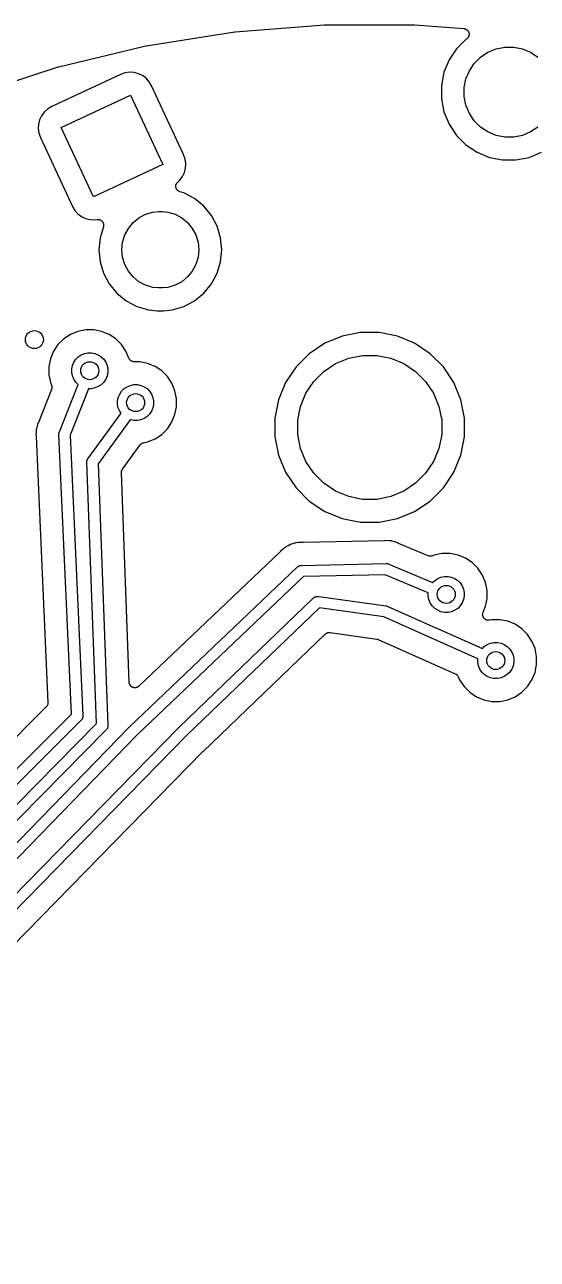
# Model space of a CAD drawing. Extents: x 4.92 to 6.91, y -5.73 to -3.72.
# Drawn here: x 5.604 to 6.052, y -4.803 to -3.723 of the extents above; entities that cross this region are included whole.
import ezdxf

# ---------------------------------------------------------------- set-up
doc = ezdxf.new("R2010")
doc.units = 0
doc.header["$MEASUREMENT"] = 0
doc.layers.add('BLACK', color=7, linetype='CONTINUOUS')

msp = doc.modelspace()

# ---------------------------------------------------------------- linework, layer by layer
at = {"layer": 'BLACK', "linetype": 'CONTINUOUS'}
for p, q in [((5.78786, -3.7287), (5.86595, -3.72256)), ((5.86595, -3.72256), (5.86602, -3.72255)), ((5.86602, -3.72255), (5.86618, -3.72256)), ((5.86618, -3.72256), (5.86634, -3.72254)), ((5.86634, -3.72254), (5.94468, -3.72254)), ((5.94468, -3.72254), (5.94475, -3.72254)), ((5.94475, -3.72254), (5.94491, -3.72256)), ((5.94491, -3.72256), (5.94507, -3.72256)), ((5.94507, -3.72256), (5.9878, -3.72592)), ((5.7101, -3.741), (5.78747, -3.72875)), ((5.78747, -3.72875), (5.78754, -3.72874)), ((5.78754, -3.72874), (5.7877, -3.72873)), ((5.7877, -3.72873), (5.78786, -3.7287)), ((5.98971, -3.73538), (5.98144, -3.74365)), ((5.9878, -3.72592), (5.98787, -3.72593)), ((5.98787, -3.72593), (5.98816, -3.72598)), ((5.98816, -3.72598), (5.98844, -3.72601)), ((5.98844, -3.72601), (5.98863, -3.72607)), ((5.98863, -3.72607), (5.98883, -3.72611)), ((5.98883, -3.72611), (5.9891, -3.72622)), ((5.9891, -3.72622), (5.98937, -3.7263)), ((5.98937, -3.7263), (5.98955, -3.7264)), ((5.98955, -3.7264), (5.98974, -3.72648)), ((5.99019, -3.73506), (5.98971, -3.73538)), ((5.98974, -3.72648), (5.98998, -3.72663)), ((5.98998, -3.72663), (5.99023, -3.72677)), ((5.99041, -3.73488), (5.99019, -3.73506)), ((5.99023, -3.72677), (5.99038, -3.7269)), ((5.99038, -3.7269), (5.99055, -3.72701)), ((5.99065, -3.73472), (5.99041, -3.73488)), ((5.99055, -3.72701), (5.99076, -3.72721)), ((5.99079, -3.73457), (5.99065, -3.73472)), ((5.99076, -3.72721), (5.99098, -3.7274)), ((5.99094, -3.73444), (5.99079, -3.73457)), ((5.99113, -3.73422), (5.99094, -3.73444)), ((5.99098, -3.7274), (5.9911, -3.72755)), ((5.9911, -3.72755), (5.99125, -3.7277)), ((5.99133, -3.73402), (5.99113, -3.73422)), ((5.99125, -3.7277), (5.99141, -3.72793)), ((5.99144, -3.73385), (5.99133, -3.73402)), ((5.99141, -3.72793), (5.99159, -3.72816)), ((5.99156, -3.73369), (5.99144, -3.73385)), ((5.9917, -3.73344), (5.99156, -3.73369)), ((5.99159, -3.72816), (5.99168, -3.72834)), ((5.99168, -3.72834), (5.9918, -3.7285)), ((5.99186, -3.7332), (5.9917, -3.73344)), ((5.9918, -3.7285), (5.99191, -3.72877)), ((5.99193, -3.73301), (5.99186, -3.7332)), ((5.99191, -3.72877), (5.99204, -3.72902)), ((5.99203, -3.73283), (5.99193, -3.73301)), ((5.99211, -3.73256), (5.99203, -3.73283)), ((5.99204, -3.72902), (5.9921, -3.72921)), ((5.9921, -3.72921), (5.99218, -3.7294)), ((5.99222, -3.73229), (5.99211, -3.73256)), ((5.99218, -3.7294), (5.99224, -3.72968)), ((5.99225, -3.73209), (5.99222, -3.73229)), ((5.99224, -3.72968), (5.99232, -3.72995)), ((5.99231, -3.7319), (5.99225, -3.73209)), ((5.99234, -3.73161), (5.99231, -3.7319)), ((5.99232, -3.72995), (5.99234, -3.73016)), ((5.99234, -3.73016), (5.99238, -3.73036)), ((5.99239, -3.73133), (5.99234, -3.73161)), ((5.99238, -3.73036), (5.99239, -3.73064)), ((5.99239, -3.73064), (5.99241, -3.73093)), ((5.99241, -3.73093), (5.99239, -3.73113)), ((5.99239, -3.73113), (5.99239, -3.73133)), ((5.63355, -3.75937), (5.70972, -3.74108)), ((5.70972, -3.74108), (5.70978, -3.74106)), ((5.70978, -3.74106), (5.70994, -3.74104)), ((5.70994, -3.74104), (5.7101, -3.741)), ((5.98144, -3.74365), (5.97495, -3.75337)), ((6.00246, -3.75092), (6.00891, -3.74661)), ((6.00891, -3.74661), (6.01608, -3.74364)), ((6.01608, -3.74364), (6.02368, -3.74213)), ((6.02368, -3.74213), (6.03144, -3.74213)), ((6.03144, -3.74213), (6.03904, -3.74364)), ((6.03904, -3.74364), (6.04621, -3.74661)), ((6.04621, -3.74661), (6.05266, -3.75092)), ((5.97495, -3.75337), (5.97047, -3.76418)), ((5.99267, -3.76285), (5.99698, -3.7564)), ((5.99698, -3.7564), (6.00246, -3.75092)), ((5.55867, -3.78368), (5.63317, -3.75947)), ((5.68758, -3.76614), (5.62737, -3.79421)), ((5.63317, -3.75947), (5.63323, -3.75945)), ((5.63323, -3.75945), (5.63339, -3.75942)), ((5.63339, -3.75942), (5.63355, -3.75937)), ((5.69153, -3.76475), (5.68758, -3.76614)), ((5.69543, -3.76419), (5.69153, -3.76475)), ((5.69936, -3.76441), (5.69543, -3.76419)), ((5.70318, -3.76538), (5.69936, -3.76441)), ((5.70673, -3.76709), (5.70318, -3.76538)), ((5.70988, -3.76945), (5.70673, -3.76709)), ((5.97047, -3.76418), (5.96819, -3.77565)), ((5.9897, -3.77001), (5.99267, -3.76285)), ((5.71251, -3.77238), (5.70988, -3.76945)), ((5.71464, -3.77599), (5.71251, -3.77238)), ((5.74272, -3.8362), (5.71464, -3.77599)), ((5.96819, -3.77565), (5.96819, -3.78734)), ((5.98819, -3.77762), (5.9897, -3.77001)), ((5.98819, -3.78537), (5.98819, -3.77762)), ((5.63565, -3.81255), (5.6963, -3.78427)), ((5.6963, -3.78427), (5.72459, -3.84493)), ((5.96819, -3.78734), (5.97047, -3.79881)), ((5.9897, -3.79298), (5.98819, -3.78537)), ((5.62083, -3.79898), (5.61847, -3.80213)), ((5.62376, -3.79635), (5.62083, -3.79898)), ((5.62737, -3.79421), (5.62376, -3.79635)), ((5.97047, -3.79881), (5.97495, -3.80962)), ((5.99267, -3.80014), (5.9897, -3.79298)), ((5.99698, -3.80659), (5.99267, -3.80014)), ((5.61578, -3.8095), (5.61557, -3.81343)), ((5.61676, -3.80568), (5.61578, -3.8095)), ((5.61847, -3.80213), (5.61676, -3.80568)), ((5.97495, -3.80962), (5.98144, -3.81934)), ((6.00246, -3.81208), (5.99698, -3.80659)), ((6.00891, -3.81639), (6.00246, -3.81208)), ((6.05266, -3.81208), (6.04621, -3.81639)), ((5.61557, -3.81343), (5.61613, -3.81733)), ((5.61613, -3.81733), (5.61751, -3.82128)), ((5.61751, -3.82128), (5.64559, -3.88149)), ((5.66393, -3.87321), (5.63565, -3.81255)), ((5.98144, -3.81934), (5.98971, -3.82761)), ((6.01608, -3.81935), (6.00891, -3.81639)), ((6.02368, -3.82087), (6.01608, -3.81935)), ((6.03144, -3.82087), (6.02368, -3.82087)), ((6.03904, -3.81935), (6.03144, -3.82087)), ((6.04621, -3.81639), (6.03904, -3.81935)), ((5.98971, -3.82761), (5.99944, -3.83411)), ((5.74411, -3.84015), (5.74272, -3.8362)), ((5.74467, -3.84405), (5.74411, -3.84015)), ((5.74445, -3.84798), (5.74467, -3.84405)), ((5.99944, -3.83411), (6.01024, -3.83858)), ((6.01024, -3.83858), (6.02171, -3.84087)), ((6.02171, -3.84087), (6.03341, -3.84087)), ((6.03341, -3.84087), (6.04488, -3.83858)), ((6.04488, -3.83858), (6.05569, -3.8341)), ((5.72459, -3.84493), (5.66393, -3.87321)), ((5.73941, -3.8585), (5.74177, -3.85535)), ((5.74177, -3.85535), (5.74347, -3.8518)), ((5.74347, -3.8518), (5.74445, -3.84798)), ((5.7359, -3.8636), (5.73592, -3.86348)), ((5.73591, -3.86397), (5.7359, -3.8636)), ((5.73591, -3.86434), (5.73591, -3.86397)), ((5.73593, -3.86446), (5.73591, -3.86434)), ((5.73592, -3.86336), (5.73599, -3.863)), ((5.73592, -3.86348), (5.73592, -3.86336)), ((5.73594, -3.86458), (5.73593, -3.86446)), ((5.73602, -3.86493), (5.73594, -3.86458)), ((5.73599, -3.863), (5.73605, -3.86264)), ((5.73609, -3.8653), (5.73602, -3.86493)), ((5.73605, -3.86264), (5.73609, -3.86252)), ((5.73609, -3.86252), (5.73611, -3.86241)), ((5.73614, -3.86541), (5.73609, -3.8653)), ((5.73611, -3.86241), (5.73626, -3.86207)), ((5.73616, -3.86552), (5.73614, -3.86541)), ((5.73632, -3.86586), (5.73616, -3.86552)), ((5.73626, -3.86207), (5.73638, -3.86172)), ((5.73645, -3.8662), (5.73632, -3.86586)), ((5.73638, -3.86172), (5.73645, -3.86162)), ((5.73645, -3.86162), (5.73649, -3.86151)), ((5.73652, -3.8663), (5.73645, -3.8662)), ((5.73649, -3.86151), (5.7367, -3.8612)), ((5.7367, -3.8612), (5.73689, -3.86089)), ((5.73689, -3.86089), (5.73697, -3.8608)), ((5.73697, -3.8608), (5.73704, -3.8607)), ((5.73704, -3.8607), (5.7373, -3.86044)), ((5.7373, -3.86044), (5.73755, -3.86017)), ((5.73755, -3.86017), (5.73941, -3.8585)), ((5.73657, -3.86641), (5.73652, -3.8663)), ((5.73679, -3.86671), (5.73657, -3.86641)), ((5.73699, -3.86702), (5.73679, -3.86671)), ((5.73707, -3.8671), (5.73699, -3.86702)), ((5.73714, -3.8672), (5.73707, -3.8671)), ((5.73741, -3.86745), (5.73714, -3.8672)), ((5.73767, -3.86772), (5.73741, -3.86745)), ((5.73777, -3.86778), (5.73767, -3.86772)), ((5.73786, -3.86787), (5.73777, -3.86778)), ((5.73817, -3.86806), (5.73786, -3.86787)), ((5.73847, -3.86827), (5.73817, -3.86806)), ((5.73859, -3.86832), (5.73847, -3.86827)), ((5.73869, -3.86838), (5.73859, -3.86832)), ((5.73903, -3.86851), (5.73869, -3.86838)), ((5.73937, -3.86865), (5.73903, -3.86851)), ((5.73944, -3.86867), (5.73937, -3.86865)), ((5.74294, -3.86974), (5.73944, -3.86867)), ((5.75223, -3.8747), (5.74294, -3.86974)), ((5.76037, -3.88138), (5.75223, -3.8747)), ((5.64559, -3.88149), (5.64772, -3.8851)), ((5.64772, -3.8851), (5.65035, -3.88803)), ((5.70951, -3.8883), (5.71582, -3.88639)), ((5.71582, -3.88639), (5.72074, -3.88591)), ((5.72074, -3.88591), (5.72402, -3.88591)), ((5.72402, -3.88591), (5.72894, -3.88639)), ((5.72894, -3.88639), (5.73525, -3.8883)), ((5.76705, -3.88952), (5.76037, -3.88138)), ((5.65035, -3.88803), (5.65351, -3.89039)), ((5.65351, -3.89039), (5.65706, -3.8921)), ((5.65706, -3.8921), (5.66087, -3.89307)), ((5.66087, -3.89307), (5.66481, -3.89329)), ((5.66481, -3.89329), (5.66709, -3.89296)), ((5.66709, -3.89296), (5.66716, -3.89295)), ((5.66716, -3.89295), (5.66725, -3.89295)), ((5.66725, -3.89295), (5.66735, -3.89293)), ((5.66735, -3.89293), (5.66774, -3.89294)), ((5.66774, -3.89294), (5.66813, -3.89293)), ((5.66813, -3.89293), (5.66823, -3.89294)), ((5.66823, -3.89294), (5.66832, -3.89294)), ((5.66832, -3.89294), (5.66871, -3.89302)), ((5.66871, -3.89302), (5.66909, -3.89309)), ((5.66909, -3.89309), (5.66918, -3.89312)), ((5.66918, -3.89312), (5.66928, -3.89314)), ((5.66928, -3.89314), (5.66964, -3.89329)), ((5.66964, -3.89329), (5.67001, -3.89343)), ((5.67001, -3.89343), (5.67009, -3.89348)), ((5.67009, -3.89348), (5.67018, -3.89352)), ((5.67018, -3.89352), (5.6705, -3.89374)), ((5.6705, -3.89374), (5.67084, -3.89395)), ((5.67084, -3.89395), (5.67091, -3.89401)), ((5.67091, -3.89401), (5.67099, -3.89407)), ((5.67099, -3.89407), (5.67126, -3.89434)), ((5.67126, -3.89434), (5.67155, -3.89461)), ((5.67155, -3.89461), (5.6716, -3.89469)), ((5.6716, -3.89469), (5.67167, -3.89476)), ((5.67167, -3.89476), (5.67189, -3.89509)), ((5.67189, -3.89509), (5.67212, -3.8954)), ((5.67212, -3.8954), (5.67216, -3.89549)), ((5.67216, -3.89549), (5.67221, -3.89557)), ((5.67221, -3.89557), (5.67236, -3.89594)), ((5.67236, -3.89594), (5.67252, -3.89629)), ((5.67252, -3.89629), (5.67255, -3.89639)), ((5.67255, -3.89639), (5.67258, -3.89648)), ((5.67258, -3.89648), (5.67266, -3.89686)), ((5.67266, -3.89686), (5.67275, -3.89724)), ((5.67277, -3.89841), (5.67269, -3.89879)), ((5.67275, -3.89724), (5.67275, -3.89734)), ((5.67275, -3.89734), (5.67277, -3.89743)), ((5.67277, -3.89743), (5.67277, -3.89783)), ((5.67277, -3.89783), (5.67278, -3.89822)), ((5.67278, -3.89822), (5.67277, -3.89831)), ((5.67277, -3.89831), (5.67277, -3.89841)), ((5.69442, -3.90069), (5.6986, -3.89559)), ((5.6986, -3.89559), (5.7037, -3.89141)), ((5.7037, -3.89141), (5.70951, -3.8883)), ((5.73525, -3.8883), (5.74106, -3.89141)), ((5.74106, -3.89141), (5.74616, -3.89559)), ((5.74616, -3.89559), (5.75034, -3.90069)), ((5.77201, -3.89881), (5.76705, -3.88952)), ((5.66969, -3.90889), (5.66866, -3.91937)), ((5.67258, -3.89937), (5.66969, -3.90889)), ((5.6726, -3.89927), (5.67258, -3.89937)), ((5.67263, -3.89918), (5.6726, -3.89927)), ((5.67269, -3.89879), (5.67263, -3.89918)), ((5.6894, -3.91281), (5.69131, -3.9065)), ((5.69131, -3.9065), (5.69442, -3.90069)), ((5.75034, -3.90069), (5.75345, -3.9065)), ((5.75345, -3.9065), (5.75536, -3.91281)), ((5.77507, -3.90889), (5.77201, -3.89881)), ((5.7761, -3.91937), (5.77507, -3.90889)), ((5.66866, -3.91937), (5.66969, -3.92985)), ((5.68875, -3.91937), (5.6894, -3.91281)), ((5.6894, -3.92593), (5.68875, -3.91937)), ((5.75536, -3.91281), (5.75601, -3.91937)), ((5.75601, -3.91937), (5.75536, -3.92593)), ((5.77507, -3.92985), (5.7761, -3.91937)), ((5.66969, -3.92985), (5.67275, -3.93993)), ((5.69131, -3.93224), (5.6894, -3.92593)), ((5.75536, -3.92593), (5.75345, -3.93224)), ((5.77201, -3.93993), (5.77507, -3.92985)), ((5.67275, -3.93993), (5.67771, -3.94922)), ((5.69442, -3.93805), (5.69131, -3.93224)), ((5.6986, -3.94315), (5.69442, -3.93805)), ((5.75034, -3.93805), (5.74616, -3.94315)), ((5.75345, -3.93224), (5.75034, -3.93805)), ((5.76705, -3.94922), (5.77201, -3.93993)), ((5.67771, -3.94922), (5.68439, -3.95736)), ((5.7037, -3.94733), (5.6986, -3.94315)), ((5.70951, -3.95044), (5.7037, -3.94733)), ((5.71582, -3.95235), (5.70951, -3.95044)), ((5.72074, -3.95284), (5.71582, -3.95235)), ((5.72894, -3.95235), (5.72402, -3.95284)), ((5.73525, -3.95044), (5.72894, -3.95235)), ((5.74106, -3.94733), (5.73525, -3.95044)), ((5.74616, -3.94315), (5.74106, -3.94733)), ((5.76037, -3.95736), (5.76705, -3.94922)), ((5.68439, -3.95736), (5.69253, -3.96404)), ((5.72402, -3.95284), (5.72074, -3.95284)), ((5.75223, -3.96404), (5.76037, -3.95736)), ((5.69253, -3.96404), (5.70182, -3.969)), ((5.70182, -3.969), (5.7119, -3.97206)), ((5.7119, -3.97206), (5.71975, -3.97284)), ((5.71975, -3.97284), (5.72501, -3.97284)), ((5.72501, -3.97284), (5.73286, -3.97206)), ((5.73286, -3.97206), (5.74294, -3.969)), ((5.74294, -3.969), (5.75223, -3.96404)), ((5.6437, -3.99352), (5.63784, -3.99743)), ((5.6502, -3.99082), (5.6437, -3.99352)), ((5.65711, -3.98945), (5.6502, -3.99082)), ((5.66415, -3.98945), (5.65711, -3.98945)), ((5.67106, -3.99082), (5.66415, -3.98945)), ((5.67756, -3.99352), (5.67106, -3.99082)), ((5.68342, -3.99743), (5.67756, -3.99352)), ((5.8813, -3.995), (5.8662, -4.00126)), ((5.89734, -3.99181), (5.8813, -3.995)), ((5.91369, -3.99181), (5.89734, -3.99181)), ((5.92972, -3.995), (5.91369, -3.99181)), ((5.94482, -4.00126), (5.92972, -3.995)), ((5.63286, -4.00241), (5.62895, -4.00826)), ((5.63784, -3.99743), (5.63286, -4.00241)), ((5.6884, -4.00241), (5.68342, -3.99743)), ((5.69231, -4.00826), (5.6884, -4.00241)), ((5.8662, -4.00126), (5.85261, -4.01034)), ((5.95842, -4.01034), (5.94482, -4.00126)), ((5.62626, -4.01477), (5.62488, -4.02168)), ((5.62895, -4.00826), (5.62626, -4.01477)), ((5.64667, -4.01774), (5.6484, -4.01516)), ((5.6484, -4.01516), (5.65059, -4.01296)), ((5.65059, -4.01296), (5.65317, -4.01124)), ((5.65317, -4.01124), (5.65604, -4.01005)), ((5.65604, -4.01005), (5.65908, -4.00945)), ((5.65908, -4.00945), (5.66218, -4.00945)), ((5.66218, -4.00945), (5.66522, -4.01005)), ((5.66522, -4.01005), (5.66809, -4.01124)), ((5.66809, -4.01124), (5.67067, -4.01296)), ((5.67067, -4.01296), (5.67286, -4.01516)), ((5.67286, -4.01516), (5.67459, -4.01774)), ((5.69482, -4.01431), (5.69231, -4.00826)), ((5.69504, -4.01473), (5.69482, -4.01431)), ((5.69525, -4.01514), (5.69504, -4.01473)), ((5.69527, -4.01516), (5.69525, -4.01514)), ((5.69528, -4.01518), (5.69527, -4.01516)), ((5.69557, -4.01554), (5.69528, -4.01518)), ((5.69586, -4.0159), (5.69557, -4.01554)), ((5.69588, -4.01591), (5.69586, -4.0159)), ((5.69589, -4.01593), (5.69588, -4.01591)), ((5.69625, -4.01623), (5.69589, -4.01593)), ((5.69661, -4.01653), (5.69625, -4.01623)), ((5.69663, -4.01654), (5.69661, -4.01653)), ((5.69665, -4.01655), (5.69663, -4.01654)), ((5.69706, -4.01677), (5.69665, -4.01655)), ((5.69747, -4.017), (5.69706, -4.01677)), ((5.69749, -4.017), (5.69747, -4.017)), ((5.69751, -4.01701), (5.69749, -4.017)), ((5.69795, -4.01715), (5.69751, -4.01701)), ((5.6984, -4.01729), (5.69795, -4.01715)), ((5.69842, -4.01729), (5.6984, -4.01729)), ((5.69844, -4.0173), (5.69842, -4.01729)), ((5.6989, -4.01735), (5.69844, -4.0173)), ((5.69937, -4.0174), (5.6989, -4.01735)), ((5.69941, -4.0174), (5.69937, -4.0174)), ((5.69944, -4.0174), (5.69941, -4.0174)), ((5.69941, -4.0174), (5.69941, -4.0174)), ((5.69941, -4.0174), (5.69941, -4.0174)), ((5.70431, -4.0174), (5.69944, -4.0174)), ((5.71121, -4.01878), (5.70431, -4.0174)), ((5.85261, -4.01034), (5.84105, -4.0219)), ((5.87567, -4.01898), (5.88714, -4.01423)), ((5.88714, -4.01423), (5.89931, -4.01181)), ((5.89931, -4.01181), (5.91172, -4.01181)), ((5.91172, -4.01181), (5.92389, -4.01423)), ((5.92389, -4.01423), (5.93535, -4.01898)), ((5.96998, -4.0219), (5.95842, -4.01034)), ((5.62488, -4.02168), (5.62488, -4.02872)), ((5.64488, -4.02365), (5.64549, -4.0206)), ((5.64488, -4.02675), (5.64488, -4.02365)), ((5.64549, -4.02979), (5.64488, -4.02675)), ((5.64549, -4.0206), (5.64667, -4.01774)), ((5.67459, -4.01774), (5.67577, -4.0206)), ((5.67577, -4.0206), (5.67638, -4.02365)), ((5.67638, -4.02675), (5.67577, -4.02979)), ((5.67638, -4.02365), (5.67638, -4.02675)), ((5.71772, -4.02147), (5.71121, -4.01878)), ((5.72358, -4.02538), (5.71772, -4.02147)), ((5.72855, -4.03036), (5.72358, -4.02538)), ((5.84105, -4.0219), (5.83197, -4.03549)), ((5.85658, -4.03465), (5.86536, -4.02587)), ((5.86536, -4.02587), (5.87567, -4.01898)), ((5.93535, -4.01898), (5.94567, -4.02587)), ((5.94567, -4.02587), (5.95444, -4.03465)), ((5.97906, -4.03549), (5.96998, -4.0219)), ((5.62488, -4.02872), (5.62626, -4.03562)), ((5.62626, -4.03562), (5.62722, -4.03796)), ((5.62722, -4.03796), (5.62725, -4.03803)), ((5.62725, -4.03803), (5.62737, -4.03844)), ((5.62737, -4.03844), (5.6275, -4.03884)), ((5.6275, -4.03884), (5.6275, -4.0389)), ((5.6275, -4.0389), (5.62752, -4.03897)), ((5.62752, -4.03897), (5.62756, -4.03939)), ((5.63407, -4.07874), (5.65051, -4.03735)), ((5.64667, -4.03266), (5.64549, -4.02979)), ((5.6484, -4.03524), (5.64667, -4.03266)), ((5.65051, -4.03735), (5.6484, -4.03524)), ((5.67067, -4.03743), (5.66809, -4.03915)), ((5.67286, -4.03524), (5.67067, -4.03743)), ((5.67459, -4.03266), (5.67286, -4.03524)), ((5.67577, -4.02979), (5.67459, -4.03266)), ((5.69333, -4.03919), (5.69619, -4.03801)), ((5.69619, -4.03801), (5.69924, -4.0374)), ((5.69924, -4.0374), (5.70234, -4.0374)), ((5.70234, -4.0374), (5.70538, -4.03801)), ((5.70538, -4.03801), (5.70825, -4.03919)), ((5.73247, -4.03622), (5.72855, -4.03036)), ((5.73516, -4.04272), (5.73247, -4.03622)), ((5.83197, -4.03549), (5.82571, -4.0506)), ((5.84969, -4.04497), (5.85658, -4.03465)), ((5.95444, -4.03465), (5.96133, -4.04497)), ((5.98531, -4.0506), (5.97906, -4.03549)), ((5.62725, -4.04172), (5.6158, -4.07056)), ((5.62737, -4.04131), (5.62725, -4.04172)), ((5.6275, -4.04091), (5.62737, -4.04131)), ((5.62752, -4.04078), (5.6275, -4.04084)), ((5.6275, -4.04084), (5.6275, -4.04091)), ((5.62756, -4.04036), (5.62752, -4.04078)), ((5.62756, -4.03939), (5.6276, -4.03981)), ((5.6276, -4.03994), (5.62756, -4.04036)), ((5.6276, -4.03981), (5.6276, -4.03987)), ((5.6276, -4.03987), (5.6276, -4.03994)), ((5.65967, -4.04094), (5.64355, -4.08154)), ((5.66218, -4.04094), (5.65967, -4.04094)), ((5.66522, -4.04034), (5.66218, -4.04094)), ((5.66809, -4.03915), (5.66522, -4.04034)), ((5.68504, -4.0516), (5.68564, -4.04856)), ((5.68564, -4.04856), (5.68683, -4.04569)), ((5.68683, -4.04569), (5.68856, -4.04311)), ((5.68856, -4.04311), (5.69075, -4.04092)), ((5.69075, -4.04092), (5.69333, -4.03919)), ((5.70825, -4.03919), (5.71083, -4.04092)), ((5.71083, -4.04092), (5.71302, -4.04311)), ((5.71302, -4.04311), (5.71474, -4.04569)), ((5.71474, -4.04569), (5.71593, -4.04856)), ((5.71593, -4.04856), (5.71654, -4.0516)), ((5.73654, -4.04963), (5.73516, -4.04272)), ((5.73654, -4.05667), (5.73654, -4.04963)), ((5.84494, -4.05643), (5.84969, -4.04497)), ((5.96133, -4.04497), (5.96608, -4.05643)), ((5.68504, -4.0547), (5.68504, -4.0516)), ((5.68564, -4.05774), (5.68504, -4.0547)), ((5.68683, -4.06061), (5.68564, -4.05774)), ((5.688, -4.06236), (5.68683, -4.06061)), ((5.71474, -4.06061), (5.71302, -4.06319)), ((5.71593, -4.05774), (5.71474, -4.06061)), ((5.71654, -4.0547), (5.71593, -4.05774)), ((5.71654, -4.0516), (5.71654, -4.0547)), ((5.73516, -4.06358), (5.73654, -4.05667)), ((5.82571, -4.0506), (5.82252, -4.06663)), ((5.84252, -4.0686), (5.84494, -4.05643)), ((5.96608, -4.05643), (5.9685, -4.0686)), ((5.9885, -4.06663), (5.98531, -4.0506)), ((5.61566, -4.07087), (5.61504, -4.07217)), ((5.61571, -4.07075), (5.61566, -4.07087)), ((5.61577, -4.07063), (5.61571, -4.07075)), ((5.6158, -4.07056), (5.61577, -4.07063)), ((5.65904, -4.10218), (5.688, -4.06236)), ((5.69594, -4.06819), (5.66797, -4.10664)), ((5.69619, -4.06829), (5.69594, -4.06819)), ((5.69924, -4.0689), (5.69619, -4.06829)), ((5.70234, -4.0689), (5.69924, -4.0689)), ((5.70538, -4.06829), (5.70234, -4.0689)), ((5.70825, -4.06711), (5.70538, -4.06829)), ((5.71083, -4.06538), (5.70825, -4.06711)), ((5.71302, -4.06319), (5.71083, -4.06538)), ((5.72855, -4.07594), (5.73247, -4.07008)), ((5.73247, -4.07008), (5.73489, -4.06422)), ((5.73489, -4.06422), (5.73516, -4.06358)), ((5.73489, -4.06422), (5.73489, -4.06422)), ((5.82252, -4.06663), (5.82252, -4.08298)), ((5.84252, -4.08101), (5.84252, -4.0686)), ((5.9685, -4.0686), (5.9685, -4.08101)), ((5.9885, -4.08298), (5.9885, -4.06663)), ((5.61371, -4.07908), (5.61354, -4.08108)), ((5.61354, -4.08108), (5.6137, -4.0825)), ((5.61372, -4.079), (5.61371, -4.07904)), ((5.61371, -4.07904), (5.61371, -4.07908)), ((5.61383, -4.07688), (5.61372, -4.07893)), ((5.61372, -4.07893), (5.61372, -4.079)), ((5.61388, -4.07659), (5.61383, -4.07688)), ((5.61395, -4.07621), (5.61388, -4.07659)), ((5.61451, -4.07426), (5.61395, -4.07618)), ((5.61395, -4.07618), (5.61395, -4.07621)), ((5.61453, -4.07418), (5.61451, -4.07422)), ((5.61451, -4.07422), (5.61451, -4.07426)), ((5.61455, -4.07411), (5.61453, -4.07418)), ((5.61504, -4.07217), (5.61455, -4.07411)), ((5.63364, -4.08078), (5.63367, -4.08037)), ((5.63367, -4.0811), (5.63364, -4.08078)), ((5.63367, -4.08037), (5.63369, -4.07996)), ((5.64459, -4.32561), (5.63367, -4.0811)), ((5.63369, -4.07996), (5.63371, -4.07989)), ((5.63371, -4.07989), (5.63372, -4.07982)), ((5.63372, -4.07982), (5.63383, -4.07942)), ((5.63383, -4.07942), (5.63393, -4.07902)), ((5.63393, -4.07902), (5.63407, -4.07874)), ((5.64355, -4.08154), (5.65452, -4.32721)), ((5.71772, -4.08483), (5.72358, -4.08092)), ((5.72358, -4.08092), (5.72855, -4.07594)), ((5.84494, -4.09318), (5.84252, -4.08101)), ((5.9685, -4.08101), (5.96608, -4.09318)), ((5.6137, -4.0825), (5.61371, -4.08257)), ((5.61371, -4.08257), (5.61371, -4.08271)), ((5.61371, -4.08271), (5.61373, -4.08284)), ((5.61373, -4.08284), (5.62412, -4.31549)), ((5.68924, -4.1114), (5.70467, -4.09018)), ((5.70467, -4.09018), (5.70471, -4.09012)), ((5.70471, -4.09012), (5.70496, -4.08985)), ((5.70496, -4.08985), (5.70519, -4.08957)), ((5.70519, -4.08957), (5.70529, -4.08949)), ((5.70529, -4.08949), (5.70537, -4.0894)), ((5.70537, -4.0894), (5.70566, -4.08919)), ((5.70566, -4.08919), (5.70595, -4.08896)), ((5.70595, -4.08896), (5.70606, -4.0889)), ((5.70606, -4.0889), (5.70616, -4.08882)), ((5.70616, -4.08882), (5.70649, -4.08867)), ((5.70649, -4.08867), (5.70681, -4.0885)), ((5.70681, -4.0885), (5.70693, -4.08846)), ((5.70693, -4.08846), (5.70704, -4.08841)), ((5.70704, -4.08841), (5.70739, -4.08832)), ((5.70739, -4.08832), (5.70774, -4.08821)), ((5.70774, -4.08821), (5.71121, -4.08752)), ((5.71121, -4.08752), (5.71772, -4.08483)), ((5.82252, -4.08298), (5.82571, -4.09901)), ((5.98531, -4.09901), (5.9885, -4.08298)), ((5.65818, -4.10396), (5.65828, -4.10368)), ((5.65828, -4.10368), (5.65836, -4.1034)), ((5.65836, -4.1034), (5.65844, -4.10323)), ((5.65844, -4.10323), (5.6585, -4.10305)), ((5.6585, -4.10305), (5.65865, -4.10279)), ((5.65865, -4.10279), (5.65878, -4.10253)), ((5.65878, -4.10253), (5.65904, -4.10218)), ((5.82571, -4.09901), (5.83197, -4.11411)), ((5.84969, -4.10464), (5.84494, -4.09318)), ((5.96608, -4.09318), (5.96133, -4.10464)), ((5.97906, -4.11411), (5.98531, -4.09901)), ((5.65805, -4.10492), (5.65809, -4.10463)), ((5.65808, -4.10535), (5.65805, -4.10492)), ((5.66666, -4.33389), (5.65808, -4.10535)), ((5.65809, -4.10463), (5.65811, -4.10434)), ((5.65811, -4.10434), (5.65816, -4.10415)), ((5.65816, -4.10415), (5.65818, -4.10396)), ((5.66797, -4.10664), (5.67657, -4.33548)), ((5.68828, -4.11446), (5.68829, -4.1143)), ((5.68828, -4.11453), (5.68828, -4.11446)), ((5.69516, -4.29778), (5.68828, -4.11453)), ((5.68829, -4.11413), (5.68833, -4.11381)), ((5.68829, -4.1143), (5.68829, -4.11413)), ((5.68833, -4.11381), (5.68835, -4.11349)), ((5.68835, -4.11349), (5.6884, -4.11333)), ((5.6884, -4.11333), (5.68842, -4.11316)), ((5.68842, -4.11316), (5.68853, -4.11286)), ((5.68853, -4.11286), (5.68861, -4.11255)), ((5.68861, -4.11255), (5.68869, -4.1124)), ((5.68869, -4.1124), (5.68874, -4.11224)), ((5.68874, -4.11224), (5.68891, -4.11196)), ((5.68891, -4.11196), (5.68905, -4.11167)), ((5.68905, -4.11167), (5.68915, -4.11154)), ((5.68915, -4.11154), (5.68924, -4.1114)), ((5.83197, -4.11411), (5.84105, -4.12771)), ((5.85658, -4.11496), (5.84969, -4.10464)), ((5.96133, -4.10464), (5.95444, -4.11496)), ((5.96998, -4.12771), (5.97906, -4.11411)), ((5.86536, -4.12373), (5.85658, -4.11496)), ((5.87567, -4.13063), (5.86536, -4.12373)), ((5.94567, -4.12373), (5.93535, -4.13063)), ((5.95444, -4.11496), (5.94567, -4.12373)), ((5.84105, -4.12771), (5.85261, -4.13927)), ((5.88714, -4.13537), (5.87567, -4.13063)), ((5.89931, -4.1378), (5.88714, -4.13537)), ((5.92389, -4.13537), (5.91172, -4.1378)), ((5.93535, -4.13063), (5.92389, -4.13537)), ((5.95842, -4.13927), (5.96998, -4.12771)), ((5.85261, -4.13927), (5.8662, -4.14835)), ((5.91172, -4.1378), (5.89931, -4.1378)), ((5.94482, -4.14835), (5.95842, -4.13927)), ((5.8662, -4.14835), (5.8813, -4.15461)), ((5.8813, -4.15461), (5.89734, -4.1578)), ((5.89734, -4.1578), (5.91369, -4.1578)), ((5.91369, -4.1578), (5.92972, -4.15461)), ((5.92972, -4.15461), (5.94482, -4.14835)), ((5.83206, -4.1794), (5.83177, -4.17958)), ((5.83212, -4.17936), (5.83206, -4.1794)), ((5.83227, -4.17924), (5.83212, -4.17936)), ((5.83385, -4.17844), (5.83227, -4.17924)), ((5.83392, -4.1784), (5.83385, -4.17844)), ((5.834, -4.17837), (5.83392, -4.1784)), ((5.83406, -4.17833), (5.834, -4.17837)), ((5.8356, -4.17747), (5.83406, -4.17833)), ((5.83579, -4.1774), (5.8356, -4.17747)), ((5.8361, -4.17727), (5.83579, -4.1774)), ((5.83642, -4.17715), (5.8361, -4.17727)), ((5.83648, -4.17712), (5.83642, -4.17715)), ((5.83666, -4.17703), (5.83648, -4.17712)), ((5.83836, -4.17656), (5.83666, -4.17703)), ((5.83844, -4.17653), (5.83836, -4.17656)), ((5.83852, -4.17651), (5.83844, -4.17653)), ((5.83858, -4.17649), (5.83852, -4.17651)), ((5.84027, -4.17594), (5.83858, -4.17649)), ((5.84046, -4.17592), (5.84027, -4.17594)), ((5.84079, -4.17584), (5.84046, -4.17592)), ((5.84113, -4.17579), (5.84079, -4.17584)), ((5.8412, -4.17577), (5.84113, -4.17579)), ((5.84139, -4.17572), (5.8412, -4.17577)), ((5.84316, -4.17559), (5.84139, -4.17572)), ((5.84323, -4.17558), (5.84316, -4.17559)), ((5.84331, -4.17558), (5.84323, -4.17558)), ((5.84338, -4.17557), (5.84331, -4.17558)), ((5.84392, -4.1755), (5.84338, -4.17557)), ((5.84436, -4.17549), (5.84392, -4.1755)), ((5.84445, -4.17548), (5.84436, -4.17549)), ((5.84455, -4.17549), (5.84445, -4.17548)), ((5.84462, -4.17548), (5.84455, -4.17549)), ((5.84629, -4.17536), (5.84462, -4.17548)), ((5.84658, -4.1754), (5.84629, -4.17536)), ((5.84691, -4.1754), (5.84658, -4.1754)), ((5.84723, -4.17543), (5.84691, -4.1754)), ((5.8473, -4.17543), (5.84723, -4.17543)), ((5.91849, -4.17393), (5.8473, -4.17543)), ((5.91863, -4.17391), (5.91849, -4.17393)), ((5.91877, -4.17391), (5.91863, -4.17391)), ((5.91884, -4.17391), (5.91877, -4.17391)), ((5.92022, -4.17378), (5.91884, -4.17391)), ((5.92226, -4.17399), (5.92022, -4.17378)), ((5.9223, -4.17399), (5.92226, -4.17399)), ((5.92233, -4.174), (5.9223, -4.17399)), ((5.9224, -4.174), (5.92233, -4.174)), ((5.92453, -4.17417), (5.9224, -4.174)), ((5.92474, -4.17421), (5.92453, -4.17417)), ((5.92508, -4.17428), (5.92474, -4.17421)), ((5.92707, -4.17489), (5.92508, -4.17428)), ((5.9271, -4.1749), (5.92707, -4.17489)), ((5.92713, -4.17491), (5.9271, -4.1749)), ((5.9272, -4.17493), (5.92713, -4.17491)), ((5.92917, -4.17549), (5.9272, -4.17493)), ((5.93041, -4.17611), (5.92917, -4.17549)), ((5.93054, -4.17617), (5.93041, -4.17611)), ((5.93067, -4.17624), (5.93054, -4.17617)), ((5.93073, -4.17626), (5.93067, -4.17624)), ((5.95656, -4.18714), (5.93073, -4.17626)), ((5.82692, -4.18383), (5.70361, -4.30121)), ((5.82714, -4.18358), (5.82692, -4.18383)), ((5.82736, -4.18335), (5.82714, -4.18358)), ((5.82741, -4.1833), (5.82736, -4.18335)), ((5.82759, -4.18307), (5.82741, -4.1833)), ((5.82886, -4.18198), (5.82759, -4.18307)), ((5.82893, -4.18191), (5.82886, -4.18198)), ((5.829, -4.18185), (5.82893, -4.18191)), ((5.82905, -4.1818), (5.829, -4.18185)), ((5.82937, -4.1815), (5.82905, -4.1818)), ((5.8298, -4.18117), (5.82937, -4.1815)), ((5.82986, -4.18111), (5.8298, -4.18117)), ((5.82992, -4.18107), (5.82986, -4.18111)), ((5.82998, -4.18102), (5.82992, -4.18107)), ((5.83132, -4.17987), (5.82998, -4.18102)), ((5.83149, -4.17977), (5.83132, -4.17987)), ((5.83177, -4.17958), (5.83149, -4.17977)), ((5.95702, -4.18728), (5.95656, -4.18714)), ((5.95747, -4.18743), (5.95702, -4.18728)), ((5.95749, -4.18743), (5.95747, -4.18743)), ((5.9575, -4.18743), (5.95749, -4.18743)), ((5.95797, -4.18748), (5.9575, -4.18743)), ((5.95844, -4.18753), (5.95797, -4.18748)), ((5.95846, -4.18753), (5.95844, -4.18753)), ((5.95847, -4.18753), (5.95846, -4.18753)), ((5.95894, -4.18749), (5.95847, -4.18753)), ((5.95942, -4.18745), (5.95894, -4.18749)), ((5.95943, -4.18745), (5.95942, -4.18745)), ((5.95944, -4.18745), (5.95943, -4.18745)), ((5.9599, -4.18731), (5.95944, -4.18745)), ((5.96035, -4.18718), (5.9599, -4.18731)), ((5.96037, -4.18717), (5.96035, -4.18718)), ((5.96038, -4.18717), (5.96037, -4.18717)), ((5.96042, -4.18715), (5.96038, -4.18717)), ((5.96038, -4.18717), (5.96038, -4.18717)), ((5.96201, -4.18649), (5.96042, -4.18715)), ((5.96892, -4.18512), (5.96201, -4.18649)), ((5.97596, -4.18512), (5.96892, -4.18512)), ((5.98287, -4.18649), (5.97596, -4.18512)), ((5.98937, -4.18919), (5.98287, -4.18649)), ((5.99523, -4.1931), (5.98937, -4.18919)), ((5.69514, -4.33689), (5.84202, -4.19707)), ((5.84202, -4.19707), (5.8421, -4.19697)), ((5.8421, -4.19697), (5.84237, -4.19674)), ((5.84237, -4.19674), (5.84245, -4.19666)), ((5.84245, -4.19666), (5.84255, -4.19658)), ((5.84255, -4.19658), (5.84284, -4.19634)), ((5.84284, -4.19634), (5.84293, -4.19629)), ((5.84293, -4.19629), (5.84302, -4.19622)), ((5.84302, -4.19622), (5.84336, -4.19605)), ((5.84336, -4.19605), (5.84368, -4.19587)), ((5.84368, -4.19587), (5.84379, -4.19583)), ((5.84379, -4.19583), (5.84389, -4.19578)), ((5.84389, -4.19578), (5.84425, -4.19568)), ((5.84425, -4.19568), (5.8446, -4.19557)), ((5.8446, -4.19557), (5.84471, -4.19555)), ((5.84471, -4.19555), (5.84482, -4.19552)), ((5.84482, -4.19552), (5.84519, -4.19549)), ((5.84519, -4.19549), (5.84532, -4.19548)), ((5.84532, -4.19548), (5.84544, -4.19548)), ((5.84544, -4.19548), (5.84579, -4.19545)), ((5.84579, -4.19545), (5.84592, -4.19547)), ((5.84592, -4.19547), (5.9198, -4.1939)), ((5.9198, -4.1939), (5.92011, -4.19387)), ((5.92011, -4.19387), (5.92052, -4.19392)), ((5.92052, -4.19392), (5.92094, -4.19395)), ((5.92094, -4.19395), (5.921, -4.19397)), ((5.921, -4.19397), (5.92107, -4.19397)), ((5.92107, -4.19397), (5.92147, -4.1941)), ((5.92147, -4.1941), (5.92187, -4.19421)), ((5.92187, -4.19421), (5.92215, -4.19435)), ((5.92215, -4.19435), (5.96053, -4.21051)), ((6.00021, -4.19808), (5.99523, -4.1931)), ((6.00412, -4.20393), (6.00021, -4.19808)), ((5.84768, -4.20527), (5.70189, -4.34405)), ((5.91913, -4.20376), (5.84768, -4.20527)), ((5.95669, -4.21958), (5.91913, -4.20376)), ((5.96053, -4.21051), (5.9624, -4.20863)), ((5.9624, -4.20863), (5.96498, -4.20691)), ((5.96498, -4.20691), (5.96785, -4.20572)), ((5.96785, -4.20572), (5.97089, -4.20512)), ((5.97089, -4.20512), (5.97399, -4.20512)), ((5.97399, -4.20512), (5.97703, -4.20572)), ((5.97703, -4.20572), (5.9799, -4.20691)), ((5.9799, -4.20691), (5.98248, -4.20863)), ((5.98248, -4.20863), (5.98467, -4.21083)), ((5.98467, -4.21083), (5.9864, -4.21341)), ((6.00682, -4.21044), (6.00412, -4.20393)), ((6.00819, -4.21735), (6.00682, -4.21044)), ((5.85898, -4.22269), (5.85927, -4.22267)), ((5.85927, -4.22267), (5.85956, -4.22262)), ((5.85956, -4.22262), (5.85975, -4.22263)), ((5.85975, -4.22263), (5.85994, -4.22262)), ((5.85994, -4.22262), (5.86023, -4.22265)), ((5.86023, -4.22265), (5.86028, -4.22265)), ((5.86028, -4.22265), (5.86048, -4.22268)), ((5.86048, -4.22268), (5.86091, -4.22273)), ((5.95669, -4.22242), (5.95669, -4.21958)), ((5.9573, -4.22546), (5.95669, -4.22242)), ((5.9864, -4.21341), (5.98758, -4.21627)), ((5.98758, -4.21627), (5.98819, -4.21932)), ((5.98819, -4.22242), (5.98758, -4.22546)), ((5.98819, -4.21932), (5.98819, -4.22242)), ((6.00819, -4.22439), (6.00819, -4.21735)), ((5.73884, -4.33689), (5.85612, -4.22431)), ((5.86153, -4.23276), (5.74559, -4.34405)), ((5.85612, -4.22431), (5.85615, -4.22427)), ((5.85615, -4.22427), (5.85647, -4.22398)), ((5.85647, -4.22398), (5.85661, -4.22384)), ((5.85661, -4.22384), (5.85665, -4.22381)), ((5.85665, -4.22381), (5.85686, -4.22361)), ((5.85686, -4.22361), (5.85703, -4.22351)), ((5.85703, -4.22351), (5.85718, -4.22339)), ((5.85718, -4.22339), (5.85744, -4.22326)), ((5.85744, -4.22326), (5.85769, -4.22311)), ((5.85769, -4.22311), (5.85787, -4.22304)), ((5.85787, -4.22304), (5.85804, -4.22295)), ((5.85804, -4.22295), (5.85832, -4.22287)), ((5.85832, -4.22287), (5.8586, -4.22277)), ((5.8586, -4.22277), (5.85879, -4.22274)), ((5.85879, -4.22274), (5.85898, -4.22269)), ((5.86091, -4.22273), (5.86095, -4.22274)), ((5.86095, -4.22274), (5.91994, -4.23095)), ((5.91793, -4.24061), (5.86153, -4.23276)), ((5.91994, -4.23095), (5.92038, -4.231)), ((5.92038, -4.231), (5.92064, -4.23109)), ((5.92064, -4.23109), (5.92091, -4.23116)), ((5.92091, -4.23116), (5.92132, -4.23134)), ((5.92132, -4.23134), (6.00406, -4.26815)), ((5.95849, -4.22833), (5.9573, -4.22546)), ((5.96021, -4.2309), (5.95849, -4.22833)), ((5.9624, -4.2331), (5.96021, -4.2309)), ((5.96498, -4.23482), (5.9624, -4.2331)), ((5.98248, -4.2331), (5.9799, -4.23482)), ((5.98467, -4.2309), (5.98248, -4.2331)), ((5.9864, -4.22833), (5.98467, -4.2309)), ((5.98758, -4.22546), (5.9864, -4.22833)), ((6.00463, -4.23657), (6.00682, -4.23129)), ((6.00682, -4.23129), (6.00819, -4.22439)), ((6.00001, -4.27713), (5.91793, -4.24061)), ((5.96785, -4.23601), (5.96498, -4.23482)), ((5.97089, -4.23661), (5.96785, -4.23601)), ((5.97399, -4.23661), (5.97089, -4.23661)), ((5.97703, -4.23601), (5.97399, -4.23661)), ((5.9799, -4.23482), (5.97703, -4.23601)), ((6.00425, -4.23846), (6.0043, -4.23798)), ((6.00425, -4.23847), (6.00425, -4.23846)), ((6.00425, -4.23848), (6.00425, -4.23847)), ((6.00429, -4.23895), (6.00425, -4.23848)), ((6.00434, -4.23943), (6.00429, -4.23895)), ((6.0043, -4.23798), (6.00434, -4.23751)), ((6.00434, -4.23751), (6.00435, -4.2375)), ((6.00434, -4.23944), (6.00434, -4.23943)), ((6.00434, -4.23945), (6.00434, -4.23944)), ((6.00448, -4.2399), (6.00434, -4.23945)), ((6.00435, -4.23749), (6.00449, -4.23703)), ((6.00435, -4.2375), (6.00435, -4.23749)), ((6.00461, -4.24036), (6.00448, -4.2399)), ((6.00449, -4.23703), (6.00463, -4.23657)), ((6.00462, -4.24037), (6.00461, -4.24036)), ((6.00462, -4.24038), (6.00462, -4.24037)), ((6.00485, -4.24081), (6.00462, -4.24038)), ((6.00507, -4.24123), (6.00485, -4.24081)), ((6.00507, -4.24124), (6.00507, -4.24123)), ((6.00508, -4.24125), (6.00507, -4.24124)), ((6.00538, -4.24161), (6.00508, -4.24125)), ((6.00568, -4.24199), (6.00538, -4.24161)), ((6.00569, -4.242), (6.00568, -4.24199)), ((6.00606, -4.24231), (6.00569, -4.242)), ((6.00569, -4.242), (6.00569, -4.242)), ((6.00643, -4.24261), (6.00606, -4.24231)), ((6.00644, -4.24262), (6.00643, -4.24261)), ((6.00644, -4.24263), (6.00644, -4.24262)), ((6.00686, -4.24285), (6.00644, -4.24263)), ((6.00728, -4.24308), (6.00686, -4.24285)), ((6.00729, -4.24309), (6.00728, -4.24308)), ((6.0073, -4.24309), (6.00729, -4.24309)), ((6.00775, -4.24323), (6.0073, -4.24309)), ((6.00821, -4.24338), (6.00775, -4.24323)), ((6.00822, -4.24338), (6.00821, -4.24338)), ((6.00823, -4.24338), (6.00822, -4.24338)), ((6.00871, -4.24343), (6.00823, -4.24338)), ((6.00918, -4.24349), (6.00871, -4.24343)), ((6.00919, -4.24349), (6.00918, -4.24349)), ((6.0092, -4.24349), (6.00919, -4.24349)), ((6.00968, -4.24344), (6.0092, -4.24349)), ((6.01015, -4.2434), (6.00968, -4.24344)), ((6.01017, -4.2434), (6.01015, -4.2434)), ((6.01018, -4.2434), (6.01017, -4.2434)), ((6.01022, -4.24339), (6.01018, -4.2434)), ((6.01018, -4.2434), (6.01018, -4.2434)), ((6.01223, -4.24299), (6.01022, -4.24339)), ((6.01927, -4.24299), (6.01223, -4.24299)), ((6.02618, -4.24437), (6.01927, -4.24299)), ((5.86709, -4.25519), (5.86728, -4.25508)), ((5.86728, -4.25508), (5.86746, -4.25495)), ((5.86746, -4.25495), (5.8677, -4.25483)), ((5.8677, -4.25483), (5.86793, -4.25469)), ((5.86793, -4.25469), (5.86813, -4.25461)), ((5.86813, -4.25461), (5.86833, -4.25451)), ((5.86833, -4.25451), (5.86859, -4.25444)), ((5.86859, -4.25444), (5.86884, -4.25435)), ((5.86884, -4.25435), (5.86906, -4.25432)), ((5.86906, -4.25432), (5.86927, -4.25426)), ((5.86927, -4.25426), (5.86954, -4.25424)), ((5.86954, -4.25424), (5.86981, -4.2542)), ((5.86981, -4.2542), (5.87003, -4.25421)), ((5.87003, -4.25421), (5.87025, -4.2542)), ((5.87025, -4.2542), (5.87051, -4.25423)), ((5.87051, -4.25423), (5.87078, -4.25424)), ((5.87078, -4.25424), (5.91168, -4.25993)), ((6.03268, -4.24706), (6.02618, -4.24437)), ((6.03854, -4.25097), (6.03268, -4.24706)), ((6.04352, -4.25595), (6.03854, -4.25097)), ((5.75972, -4.3582), (5.86663, -4.25559)), ((5.86663, -4.25559), (5.86668, -4.25554)), ((5.86668, -4.25554), (5.8669, -4.25538)), ((5.8669, -4.25538), (5.86709, -4.25519)), ((5.91168, -4.25993), (5.91174, -4.25994)), ((5.91174, -4.25994), (5.91192, -4.25998)), ((5.91192, -4.25998), (5.91209, -4.26001)), ((5.91209, -4.26001), (5.91239, -4.2601)), ((5.91239, -4.2601), (5.91269, -4.26018)), ((5.91269, -4.26018), (5.91285, -4.26026)), ((5.91285, -4.26026), (5.91302, -4.26031)), ((5.91302, -4.26031), (5.98034, -4.29026)), ((6.00571, -4.26651), (6.00829, -4.26478)), ((6.00829, -4.26478), (6.01115, -4.2636)), ((6.01115, -4.2636), (6.0142, -4.26299)), ((6.0142, -4.26299), (6.0173, -4.26299)), ((6.0173, -4.26299), (6.02034, -4.2636)), ((6.02034, -4.2636), (6.02321, -4.26478)), ((6.02321, -4.26478), (6.02579, -4.26651)), ((6.04743, -4.26181), (6.04352, -4.25595)), ((6.05012, -4.26831), (6.04743, -4.26181)), ((6.00406, -4.26815), (6.00571, -4.26651)), ((6.02579, -4.26651), (6.02798, -4.2687)), ((6.02798, -4.2687), (6.0297, -4.27128)), ((6.0297, -4.27128), (6.03089, -4.27415)), ((6.03089, -4.27415), (6.0315, -4.27719)), ((6.0515, -4.27522), (6.05012, -4.26831)), ((6.0515, -4.28226), (6.0515, -4.27522)), ((6, -4.27719), (6.00001, -4.27713)), ((6, -4.28029), (6, -4.27719)), ((6.00061, -4.28333), (6, -4.28029)), ((6.00179, -4.2862), (6.00061, -4.28333)), ((6.00352, -4.28878), (6.00179, -4.2862)), ((6.0297, -4.2862), (6.02798, -4.28878)), ((6.03089, -4.28333), (6.0297, -4.2862)), ((6.0315, -4.28029), (6.03089, -4.28333)), ((6.0315, -4.27719), (6.0315, -4.28029)), ((6.05012, -4.28917), (6.0515, -4.28226)), ((5.69521, -4.2981), (5.69516, -4.29778)), ((5.69523, -4.29842), (5.69521, -4.2981)), ((5.98034, -4.29026), (5.9804, -4.29029)), ((5.9804, -4.29029), (5.98075, -4.29049)), ((5.98075, -4.29049), (5.9811, -4.29068)), ((5.9811, -4.29068), (5.98117, -4.29074)), ((5.98117, -4.29074), (5.98125, -4.29079)), ((5.98125, -4.29079), (5.98154, -4.29105)), ((5.98154, -4.29105), (5.98185, -4.2913)), ((5.98185, -4.2913), (5.98191, -4.29137)), ((5.98191, -4.29137), (5.98198, -4.29143)), ((5.98198, -4.29143), (5.98222, -4.29175)), ((5.98222, -4.29175), (5.98247, -4.29206)), ((5.98247, -4.29206), (5.98251, -4.29214)), ((5.98251, -4.29214), (5.98257, -4.29221)), ((5.98257, -4.29221), (5.98274, -4.29257)), ((5.98274, -4.29257), (5.98293, -4.29292)), ((5.98293, -4.29292), (5.98407, -4.29567)), ((5.98407, -4.29567), (5.98798, -4.30153)), ((6.00571, -4.29097), (6.00352, -4.28878)), ((6.00829, -4.2927), (6.00571, -4.29097)), ((6.01115, -4.29388), (6.00829, -4.2927)), ((6.0142, -4.29449), (6.01115, -4.29388)), ((6.0173, -4.29449), (6.0142, -4.29449)), ((6.02034, -4.29388), (6.0173, -4.29449)), ((6.02321, -4.2927), (6.02034, -4.29388)), ((6.02579, -4.29097), (6.02321, -4.2927)), ((6.02798, -4.28878), (6.02579, -4.29097)), ((6.04352, -4.30153), (6.04743, -4.29567)), ((6.04743, -4.29567), (6.05012, -4.28917)), ((5.69527, -4.29858), (5.69523, -4.29842)), ((5.6953, -4.29874), (5.69527, -4.29858)), ((5.6954, -4.29905), (5.6953, -4.29874)), ((5.69549, -4.29936), (5.6954, -4.29905)), ((5.69556, -4.29951), (5.69549, -4.29936)), ((5.69561, -4.29967), (5.69556, -4.29951)), ((5.69578, -4.29995), (5.69561, -4.29967)), ((5.69592, -4.30024), (5.69578, -4.29995)), ((5.69602, -4.30037), (5.69592, -4.30024)), ((5.6961, -4.30051), (5.69602, -4.30037)), ((5.69632, -4.30076), (5.6961, -4.30051)), ((5.69651, -4.30101), (5.69632, -4.30076)), ((5.69664, -4.30112), (5.69651, -4.30101)), ((5.69675, -4.30124), (5.69664, -4.30112)), ((5.697, -4.30144), (5.69675, -4.30124)), ((5.69725, -4.30166), (5.697, -4.30144)), ((5.69739, -4.30174), (5.69725, -4.30166)), ((5.69752, -4.30184), (5.69739, -4.30174)), ((5.69781, -4.30198), (5.69752, -4.30184)), ((5.69809, -4.30214), (5.69781, -4.30198)), ((5.69825, -4.3022), (5.69809, -4.30214)), ((5.6984, -4.30227), (5.69825, -4.3022)), ((5.69871, -4.30235), (5.6984, -4.30227)), ((5.69902, -4.30246), (5.69871, -4.30235)), ((5.69918, -4.30248), (5.69902, -4.30246)), ((5.69934, -4.30252), (5.69918, -4.30248)), ((5.69966, -4.30254), (5.69934, -4.30252)), ((5.69998, -4.30259), (5.69966, -4.30254)), ((5.70015, -4.30258), (5.69998, -4.30259)), ((5.70031, -4.30259), (5.70015, -4.30258)), ((5.70063, -4.30255), (5.70031, -4.30259)), ((5.70096, -4.30253), (5.70063, -4.30255)), ((5.70112, -4.30248), (5.70096, -4.30253)), ((5.70128, -4.30246), (5.70112, -4.30248)), ((5.70159, -4.30236), (5.70128, -4.30246)), ((5.7019, -4.30228), (5.70159, -4.30236)), ((5.70205, -4.3022), (5.7019, -4.30228)), ((5.70221, -4.30215), (5.70205, -4.3022)), ((5.70249, -4.30199), (5.70221, -4.30215)), ((5.70278, -4.30185), (5.70249, -4.30199)), ((5.70291, -4.30175), (5.70278, -4.30185)), ((5.70305, -4.30167), (5.70291, -4.30175)), ((5.7033, -4.30146), (5.70305, -4.30167)), ((5.70356, -4.30126), (5.7033, -4.30146)), ((5.70361, -4.30121), (5.70356, -4.30126)), ((5.98798, -4.30153), (5.99296, -4.30651)), ((5.99296, -4.30651), (5.99881, -4.31042)), ((6.03268, -4.31042), (6.03854, -4.30651)), ((6.03854, -4.30651), (6.04352, -4.30153)), ((5.62266, -4.31925), (5.23127, -4.71027)), ((5.62272, -4.31919), (5.62266, -4.31925)), ((5.62278, -4.31913), (5.62272, -4.31919)), ((5.62302, -4.31881), (5.62278, -4.31913)), ((5.62328, -4.3185), (5.62302, -4.31881)), ((5.62332, -4.31842), (5.62328, -4.3185)), ((5.62337, -4.31835), (5.62332, -4.31842)), ((5.62355, -4.31799), (5.62337, -4.31835)), ((5.62374, -4.31764), (5.62355, -4.31799)), ((5.62377, -4.31756), (5.62374, -4.31764)), ((5.62381, -4.31748), (5.62377, -4.31756)), ((5.62391, -4.31709), (5.62381, -4.31748)), ((5.62403, -4.31671), (5.62391, -4.31709)), ((5.62404, -4.31662), (5.62403, -4.31671)), ((5.62406, -4.31654), (5.62404, -4.31662)), ((5.62409, -4.31613), (5.62406, -4.31654)), ((5.62413, -4.31573), (5.62409, -4.31613)), ((5.62412, -4.31549), (5.62412, -4.31556)), ((5.62412, -4.31556), (5.62412, -4.31565)), ((5.62412, -4.31565), (5.62413, -4.31573)), ((5.99881, -4.31042), (6.00532, -4.31311)), ((6.00532, -4.31311), (6.01223, -4.31449)), ((6.01223, -4.31449), (6.01927, -4.31449)), ((6.01927, -4.31449), (6.02618, -4.31311)), ((6.02618, -4.31311), (6.03268, -4.31042)), ((5.24042, -4.7294), (5.64459, -4.32561)), ((5.65348, -4.3306), (5.65326, -4.3309)), ((5.65372, -4.33031), (5.65348, -4.3306)), ((5.65377, -4.33021), (5.65372, -4.33031)), ((5.65384, -4.33012), (5.65377, -4.33021)), ((5.654, -4.32978), (5.65384, -4.33012)), ((5.65417, -4.32945), (5.654, -4.32978)), ((5.65421, -4.32935), (5.65417, -4.32945)), ((5.65425, -4.32925), (5.65421, -4.32935)), ((5.65435, -4.32888), (5.65425, -4.32925)), ((5.65446, -4.32853), (5.65435, -4.32888)), ((5.65447, -4.32841), (5.65446, -4.32853)), ((5.65449, -4.32831), (5.65447, -4.32841)), ((5.65451, -4.32793), (5.65449, -4.32831)), ((5.65455, -4.32756), (5.65451, -4.32793)), ((5.65452, -4.32721), (5.65455, -4.32756)), ((5.65299, -4.33113), (5.24663, -4.7371)), ((5.26312, -4.78189), (5.69479, -4.33723)), ((5.26337, -4.74305), (5.66666, -4.33389)), ((5.67504, -4.3394), (5.27021, -4.75013)), ((5.30128, -4.78428), (5.73849, -4.33723)), ((5.65326, -4.3309), (5.65299, -4.33113)), ((5.67528, -4.33919), (5.67504, -4.3394)), ((5.67553, -4.33886), (5.67528, -4.33919)), ((5.67578, -4.33854), (5.67553, -4.33886)), ((5.67582, -4.33848), (5.67578, -4.33854)), ((5.67587, -4.33842), (5.67582, -4.33848)), ((5.67604, -4.33805), (5.67587, -4.33842)), ((5.67624, -4.33769), (5.67604, -4.33805)), ((5.67626, -4.33761), (5.67624, -4.33769)), ((5.67629, -4.33755), (5.67626, -4.33761)), ((5.67639, -4.33715), (5.67629, -4.33755)), ((5.67651, -4.33676), (5.67639, -4.33715)), ((5.67652, -4.33668), (5.67651, -4.33676)), ((5.67654, -4.33661), (5.67652, -4.33668)), ((5.67656, -4.3362), (5.67654, -4.33661)), ((5.6766, -4.33579), (5.67656, -4.3362)), ((5.67657, -4.33548), (5.6766, -4.33579)), ((5.69479, -4.33723), (5.69486, -4.33715)), ((5.69486, -4.33715), (5.69496, -4.33705)), ((5.69496, -4.33705), (5.69506, -4.33695)), ((5.69506, -4.33695), (5.69514, -4.33689)), ((5.73849, -4.33723), (5.73854, -4.33717)), ((5.73854, -4.33717), (5.73866, -4.33706)), ((5.73866, -4.33706), (5.73878, -4.33694)), ((5.73878, -4.33694), (5.73884, -4.33689)), ((5.70189, -4.34405), (5.27046, -4.78846)), ((5.74559, -4.34405), (5.30868, -4.79079)), ((5.32519, -4.80251), (5.75961, -4.35831)), ((5.75961, -4.35831), (5.75966, -4.35826)), ((5.75966, -4.35826), (5.7597, -4.35824)), ((5.7597, -4.35824), (5.75972, -4.3582))]:
    msp.add_line(p, q, dxfattribs=at)
at = {"layer": 'BLACK'}
for centre in [(5.6122, -3.99803), (5.66063, -4.0252), (5.70079, -4.05315), (5.97244, -4.22087), (6.01575, -4.27874)]:
    msp.add_circle(centre, 0.00787, dxfattribs=at)

doc.saveas('drawing.dxf')
